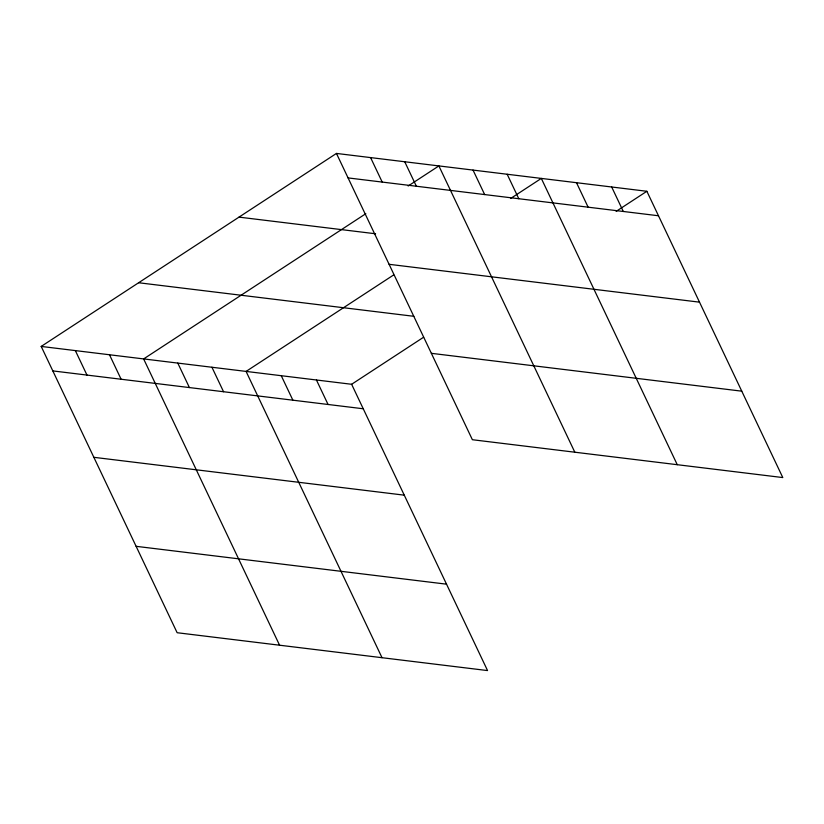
<?xml version="1.0" encoding="UTF-8"?>
<svg xmlns="http://www.w3.org/2000/svg" width="824" height="824" viewBox="0 0 824 824"><rect width="100%" height="100%" fill="white"/><g stroke="black" fill="none" stroke-linecap="round" stroke-linejoin="round"><path stroke-width="1.24" d="M41.2 346.43L351.621 384.283L487.551 670.571L177.139 632.719L41.2 346.43L336.45 153.429L646.861 191.281L782.8 477.57L472.379 439.717L336.45 153.429M365.815 213.694L143.633 358.924L279.573 645.202M408.168 185.997L438.883 165.923L574.822 452.211M393.697 274.917L246.077 371.418L382.017 657.696M510.612 198.491L541.317 178.417L677.256 464.695M351.621 384.283L423.629 337.212M616.156 211.366L646.861 191.281M348.068 177.912L658.489 215.764M239.012 217.124L375.6 233.779M389.093 264.308L699.514 302.161M138.628 282.745L413.864 316.303M431.364 353.321L741.775 391.173M52.829 370.913L363.24 408.766M93.843 457.31L404.265 495.162M136.115 546.322L446.536 584.175M611.686 186.997L623.304 211.48M576.501 182.701L588.13 207.185M507.172 174.255L518.801 198.738M473.028 170.084L484.656 194.567M404.738 161.762L416.367 186.245M370.594 157.6L382.212 182.083M316.437 379.998L328.065 404.481M281.252 375.703L292.881 400.186M211.933 367.247L223.551 391.73M177.788 363.085L189.407 387.568M109.489 354.763L121.118 379.246M75.345 350.591L86.973 375.075"/></g></svg>
